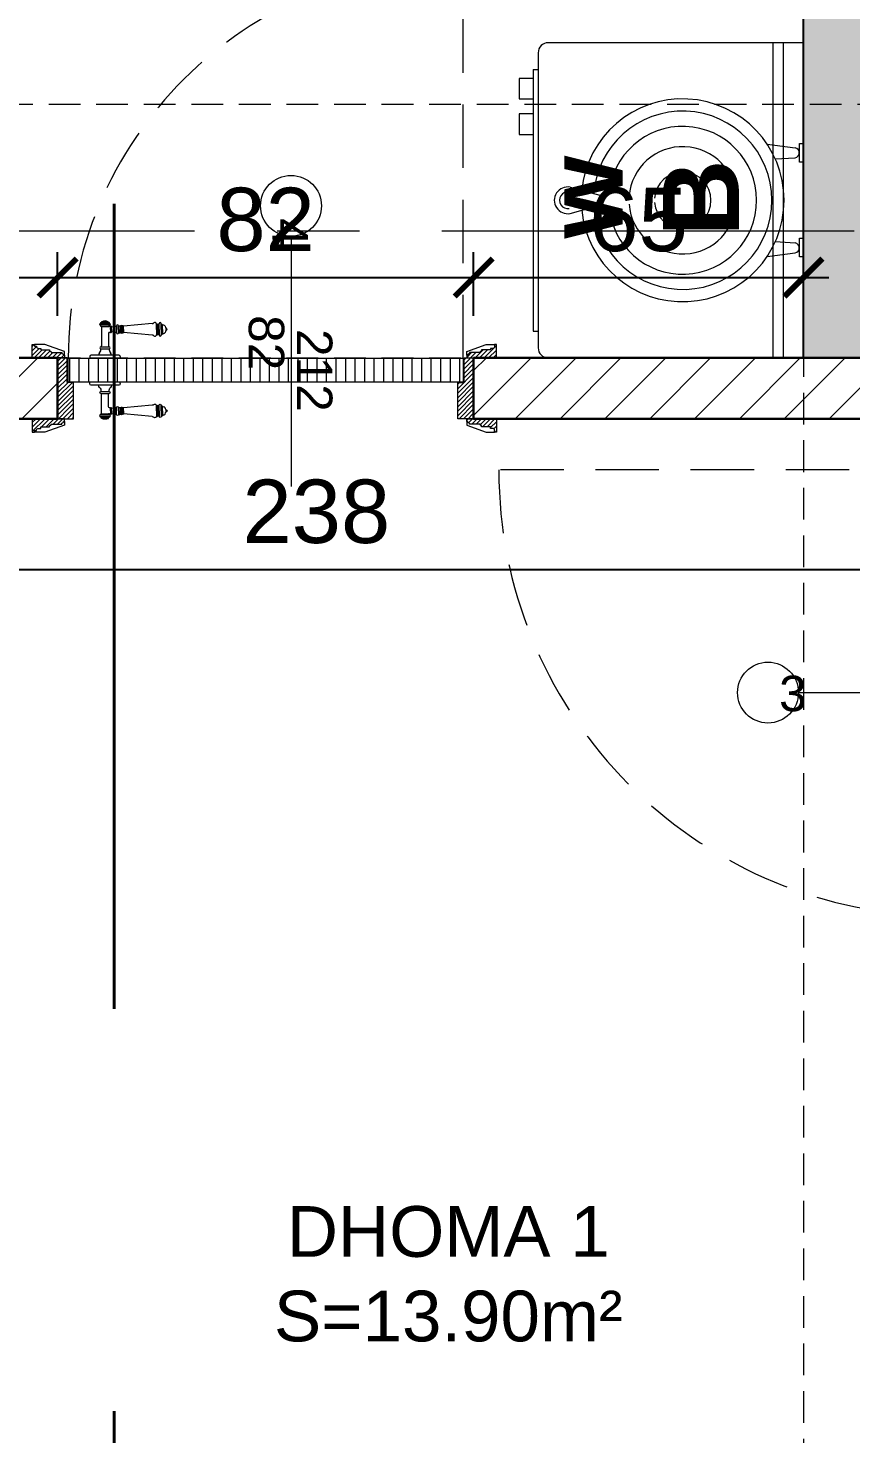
# Model space of a CAD drawing. Header units: centimetres. Extents: x 99002 to 104403, y -55119 to -48358.
# Drawn here: x 102206.5 to 102368.7, y -53659.5 to -53382.3 of the extents above; entities that cross this region are included whole.
import ezdxf

# ---------------------------------------------------------------- set-up
doc = ezdxf.new("R2010")
doc.units = ezdxf.units.CM
doc.header["$LTSCALE"] = 50
doc.header["$MEASUREMENT"] = 0
for name, pattern in [('AXES', [2, 1.25, -0.25, 0.25, -0.25]), ('CACHE', [0.375, 0.25, -0.125]), ('CONTINU', [0]), ('DASHED2', [9.525, 6.35, -3.175])]:
    doc.linetypes.add(name, pattern=pattern)
doc.layers.get('0').update_dxf_attribs({"color": 8})
for name, color, linetype in [('AXES', 10, 'AXES'), ('BETON COUPE', 3, 'CONTINU'), ('BETON TRAME', 252, 'Continuous'), ('COTE 50ème', 1, 'Continuous')]:
    doc.layers.add(name, color=color, linetype=linetype)
for name, color, linetype, lineweight in [('BANJO', 160, 'Continuous', 9), ('BETON CACHE', 4, 'CACHE', 5), ('BETON SUP TRAME', 4, 'CACHE', 5), ('door', 44, 'Continuous', 5), ('MACONNERIE COUPE', 7, 'Continuous', 30), ('MACONNERIE HACHURE', 253, 'Continuous', 13)]:
    doc.layers.add(name, color=color, linetype=linetype, lineweight=lineweight)
doc.layers.add('DEMOL', color=7, linetype='Continuous', lineweight=60, true_color=0xb38600)
doc.layers.add('HORS GEL COTE', color=7, linetype='Continuous', lineweight=13, true_color=0x00661a)
doc.styles.add('GENERATED_STYLE_1', font='arial.ttf')
doc.styles.add('RS_TEXT_1.50', font='arial.ttf', dxfattribs={"height": 12.5})
doc.styles.add('RS_TXT_50', font='arial.ttf', dxfattribs={"height": 12.5})
doc.dimstyles.new('RS_50CM_LINEAIRE', dxfattribs={"dimscale": 5, "dimtxt": 12.5, "dimasz": 1.5, "dimexe": 1, "dimexo": 2.5, "dimgap": 1, "dimtad": 1, "dimdec": 1, "dimrnd": 0.5, "dimdsep": 46, "dimtxsty": 'RS_TXT_50', "dimblk1": 'ARCHTICK', "dimblk2": 'ARCHTICK', "dimsah": 1, "dimcen": 2.5, "dimdle": 1, "dimclrt": 4, "dimadec": 0, "dimazin": 2, "dimtfac": 1, "dimtdec": 1, "dimtix": 1, "dimtmove": 2, "dimatfit": 3, "dimfxl": 1, "dimtolj": 1, "dimtzin": 0, "dimarcsym": 0})

# ---------------------------------------------------------------- blocks, each defined once
blk = doc.blocks.new('A$Cb79da119')
at = {"layer": 'AXES', "lineweight": 5, "ltscale": 1.3}
blk.add_line((3195, -2560), (-1985, -2560), dxfattribs=at)
blk = doc.blocks.new('door900')
at = {"color": 0}
for p, q in [((-9.3, 67.7), (9.3, 67.7)), ((9.3, 65.2), (-9.3, 65.2)), ((-6.8, 71.5), (-6.8, 70.2)), ((-5.5, 71.5), (-6.8, 71.5)), ((-6.8, 70.2), (6.8, 70.2)), ((-6.8, 62.7), (-6.8, 24)), ((-6.8, 62.7), (6.8, 62.7)), ((-5.5, 71.5), (5.5, 71.5)), ((5.5, 71.5), (6.8, 71.5)), ((6.8, 71.5), (6.8, 70.2)), ((8.7, 62.7), (6.8, 62.7)), ((10.5, 56.8), (10.5, 62.5)), ((10.5, 56.8), (10.5, 51.1)), ((12.7, 56.8), (12.7, 62.5)), ((12.7, 56.8), (12.7, 51.1)), ((22.5, 63.8), (22.5, 49.8)), ((26.5, 56.8), (26.5, 63.8)), ((26.5, 63.8), (29.1, 63.8)), ((26.5, 63.8), (29.1, 63.8)), ((26.5, 56.8), (26.5, 49.8)), ((29.1, 63.8), (29.1, 62.8)), ((29.1, 62.8), (29.1, 56.8)), ((29.1, 50.8), (29.1, 56.8)), ((31.1, 62.8), (31.1, 56.8)), ((31.1, 50.8), (31.1, 56.8)), ((34.1, 56.8), (34.1, 62.8)), ((34.1, 62.8), (34.1, 56.8)), ((34.1, 50.8), (34.1, 56.8)), ((34.1, 56.8), (34.1, 50.8)), ((92.8, 68.1), (36.2, 62.8)), ((36.2, 56.8), (36.2, 62.8)), ((36.2, 56.8), (36.2, 50.8)), ((101.2, 67.3), (103.2, 68)), ((101.2, 56.8), (101.2, 67.3)), ((101.2, 56.8), (101.2, 46.3)), ((103.2, 68), (103.2, 67.7)), ((103.2, 56.8), (103.2, 68)), ((103.2, 56.8), (103.2, 46.3)), ((106.5, 68), (105.5, 67.3)), ((105.5, 56.8), (105.5, 67.3)), ((105.5, 56.8), (105.5, 46.3)), ((106.5, 56.8), (106.5, 68)), ((106.5, 56.8), (106.5, 45.7)), ((110.7, 68), (111.8, 67.3)), ((110.7, 56.8), (110.7, 68)), ((110.7, 56.8), (110.7, 45.7)), ((111.8, 56.8), (111.8, 67.3)), ((111.8, 66.2), (113.3, 66.2)), ((111.8, 56.8), (111.8, 46.3)), ((113.3, 56.8), (113.3, 66.2)), ((113.3, 56.8), (113.3, 47.5)), ((120.5, 56.8), (120.5, 58.6)), ((120.5, 56.8), (120.5, 55)), ((6.8, 49.1), (6.8, 24)), ((8.7, 50.9), (8.7, 50.9)), ((26.5, 49.8), (29.1, 49.8)), ((26.5, 49.8), (29.1, 49.8)), ((29.1, 50.8), (29.1, 49.8)), ((29.1, 49.8), (29.1, 49.8)), ((92.8, 45.5), (36.2, 50.8)), ((101.2, 46.3), (103.2, 45.7)), ((103.2, 45.9), (103.2, 45.7)), ((106.5, 45.7), (105.5, 46.3)), ((110.7, 45.7), (111.8, 46.3)), ((111.8, 47.5), (113.3, 47.5)), ((-30, 3), (-30, 0)), ((30, 0), (-30, 0)), ((27, 6), (-27, 6)), ((-8.3, 22.3), (8.3, 22.3)), ((-8.3, 18.3), (8.3, 18.3)), ((30, 3), (30, 0))]:
    blk.add_line(p, q, dxfattribs=at)
for centre, radius, start, end in [((-9.3, 66.5), 1.25, 90, 270), ((-6.8, 67.7), 2.51, 90.115, 179.885), ((-6.8, 65.2), 2.51, 180.115, 269.885), ((0, 64), 9.29, 53.4104, 126.5896), ((6.8, 67.7), 2.51, 0.115, 89.885), ((6.8, 65.2), 2.51, 270.115, 359.885), ((8.6, 64.9), 2.15, 272.7029, 297.6142), ((9.3, 66.5), 1.25, 270, 90), ((10, 62.5), 0.561, 3.7097, 127.9634), ((11.6, 62.5), 1.1, 0.0106, 179.9894), ((16.7, 70.5), 8.83, 243.5466, 311.3694), ((24.5, 63.7), 2.01, 4.1469, 175.8531), ((30.1, 62.8), 1.03, 0, 180.0014), ((32.6, 62.8), 1.48, 0, 180), ((35.2, 62.8), 1.03, 0, 180), ((32.6, 62.8), 1.48, 1.563306237032948e-10, 2.08440831604393e-10), ((93.1, 72.5), 4.4, 266.3976, 315.6468), ((98.3, 67.4), 2.89, 358.3861, 135.6468), ((104.3, 67.6), 1.15, 170.914, 348.1019), ((108.6, 68), 2.1, 0, 180), ((115.5, 62.5), 2.84, 13.4568, 140.4953), ((127.9, 65.2), 9.88, 191.9991, 221.6757), ((120.5, 56.8), 1.79, 0, 90), ((120.5, 56.8), 1.79, 270, 0), ((8.7, 49), 1.91, 88.7426, 178.1515), ((8.6, 48.8), 2.15, 62.3858, 87.2971), ((10, 51.1), 0.561, 232.0366, 356.2903), ((11.6, 51.1), 1.1, 180.0106, 359.9894), ((16.7, 43.2), 8.83, 48.6306, 116.4534), ((24.5, 50), 2.01, 184.1469, 355.8531), ((30.1, 50.8), 1.03, 179.9972, 0), ((32.6, 50.8), 1.48, 180, 0), ((35.2, 50.8), 1.03, 180, 0), ((93.1, 41.1), 4.4, 44.3532, 93.6024), ((98.3, 46.2), 2.89, 224.3532, 1.6139), ((104.3, 46.1), 1.15, 11.8981, 189.086), ((108.6, 45.7), 2.1, 180, 0), ((115.5, 51.2), 2.84, 219.5047, 346.5432), ((127.9, 48.5), 9.88, 138.3243, 168.0009), ((-27, 3), 3, 90, 180), ((-6.8, 6), 6, 130.5908, 180), ((-16.6, 16.6), 8.41, 314.3689, 12.0705), ((-8.3, 20.3), 2, 90, 270), ((-8.5, 24), 1.71, 275.059, 359.7825), ((8.5, 24), 1.71, 180.2175, 264.941), ((16.6, 16.6), 8.41, 167.9295, 225.6311), ((8.3, 20.3), 2, 270, 90), ((6.8, 6), 6, 0, 49.4092), ((27, 3), 3, 0, 90)]:
    blk.add_arc(centre, radius, start, end, dxfattribs=at)
blk = doc.blocks.new('_ArchTick')
at = {"color": 0, "linetype": 'ByBlock', "const_width": 0.15}
blk.add_lwpolyline([(-0.5, -0.5), (0.5, 0.5)], dxfattribs=at)
blk = doc.blocks.new('*D1575')
at = {"layer": 'COTE 50ème', "color": 0, "lineweight": -2, "ltscale": 0.5, "transparency": 16777216}
for p, q in [((102144.34, -53471.86), (102144.34, -53494.09)), ((102382.34, -53471.86), (102382.34, -53494.09)), ((102139.34, -53489.09), (102387.34, -53489.09))]:
    blk.add_line(p, q, dxfattribs=at)
at = {"layer": 'Defpoints', "color": 0, "ltscale": 0.5, "transparency": 16777216}
for p in [(102144.34, -53459.36), (102382.34, -53459.36), (102382.34, -53489.09)]:
    blk.add_point(p, dxfattribs=at)
at = {"layer": 'COTE 50ème', "color": 0, "lineweight": -2, "ltscale": 0.5, "transparency": 16777216, "xscale": 7.5, "yscale": 7.5, "zscale": 7.5, "rotation": 180}
blk.add_blockref('_ArchTick', (102144.34, -53489.09), dxfattribs=at)
at = {"layer": 'COTE 50ème', "color": 0, "lineweight": -2, "ltscale": 0.5, "transparency": 16777216, "xscale": 7.5, "yscale": 7.5, "zscale": 7.5}
blk.add_blockref('_ArchTick', (102382.34, -53489.09), dxfattribs=at)
at = {"layer": 'COTE 50ème', "color": 4, "ltscale": 0.5, "transparency": 16777216, "insert": (102263.34, -53477.7), "char_height": 12.5, "attachment_point": 5, "style": 'RS_TXT_50'}
blk.add_mtext('\\A1;238', dxfattribs=at)
blk = doc.blocks.new('*D1583')
at = {"layer": 'COTE 50ème', "color": 0, "lineweight": -2, "ltscale": 0.5, "transparency": 16777216}
for p, q in [((102144.34, -53434.86), (102144.34, -53426.52)), ((102212.35, -53439.07), (102212.35, -53426.52)), ((102139.34, -53431.52), (102217.35, -53431.52))]:
    blk.add_line(p, q, dxfattribs=at)
at = {"layer": 'Defpoints', "color": 0, "ltscale": 0.5, "transparency": 16777216}
for p in [(102212.35, -53431.52), (102144.34, -53447.36), (102212.35, -53451.57)]:
    blk.add_point(p, dxfattribs=at)
at = {"layer": 'COTE 50ème', "color": 0, "lineweight": -2, "ltscale": 0.5, "transparency": 16777216, "xscale": 7.5, "yscale": 7.5, "zscale": 7.5, "rotation": 180}
blk.add_blockref('_ArchTick', (102144.34, -53431.52), dxfattribs=at)
at = {"layer": 'COTE 50ème', "color": 0, "lineweight": -2, "ltscale": 0.5, "transparency": 16777216, "xscale": 7.5, "yscale": 7.5, "zscale": 7.5}
blk.add_blockref('_ArchTick', (102212.35, -53431.52), dxfattribs=at)
at = {"layer": 'COTE 50ème', "color": 4, "ltscale": 0.5, "transparency": 16777216, "insert": (102178.35, -53420.14), "char_height": 12.5, "attachment_point": 5, "style": 'RS_TXT_50'}
blk.add_mtext('\\A1;68', dxfattribs=at)
blk = doc.blocks.new('*D1584')
at = {"layer": 'COTE 50ème', "color": 0, "lineweight": -2, "ltscale": 0.5, "transparency": 16777216}
for p, q in [((102212.35, -53439.07), (102212.35, -53426.52)), ((102294.34, -53439.06), (102294.34, -53426.52)), ((102207.35, -53431.52), (102299.34, -53431.52))]:
    blk.add_line(p, q, dxfattribs=at)
at = {"layer": 'Defpoints', "color": 0, "ltscale": 0.5, "transparency": 16777216}
for p in [(102294.34, -53431.52), (102212.35, -53451.57), (102294.34, -53451.56)]:
    blk.add_point(p, dxfattribs=at)
at = {"layer": 'COTE 50ème', "color": 0, "lineweight": -2, "ltscale": 0.5, "transparency": 16777216, "xscale": 7.5, "yscale": 7.5, "zscale": 7.5, "rotation": 180}
blk.add_blockref('_ArchTick', (102212.35, -53431.52), dxfattribs=at)
at = {"layer": 'COTE 50ème', "color": 0, "lineweight": -2, "ltscale": 0.5, "transparency": 16777216, "xscale": 7.5, "yscale": 7.5, "zscale": 7.5}
blk.add_blockref('_ArchTick', (102294.34, -53431.52), dxfattribs=at)
at = {"layer": 'COTE 50ème', "color": 4, "ltscale": 0.5, "transparency": 16777216, "insert": (102253.35, -53420.14), "char_height": 12.5, "attachment_point": 5, "style": 'RS_TXT_50'}
blk.add_mtext('\\A1;82', dxfattribs=at)
blk = doc.blocks.new('*D1585')
at = {"layer": 'COTE 50ème', "color": 0, "lineweight": -2, "ltscale": 0.5, "transparency": 16777216}
for p, q in [((102294.34, -53439.06), (102294.34, -53426.52)), ((102359.34, -53434.86), (102359.34, -53426.52)), ((102289.34, -53431.52), (102364.34, -53431.52))]:
    blk.add_line(p, q, dxfattribs=at)
at = {"layer": 'Defpoints', "color": 0, "ltscale": 0.5, "transparency": 16777216}
for p in [(102359.34, -53431.52), (102359.34, -53447.36), (102294.34, -53451.56)]:
    blk.add_point(p, dxfattribs=at)
at = {"layer": 'COTE 50ème', "color": 0, "lineweight": -2, "ltscale": 0.5, "transparency": 16777216, "xscale": 7.5, "yscale": 7.5, "zscale": 7.5, "rotation": 180}
blk.add_blockref('_ArchTick', (102294.34, -53431.52), dxfattribs=at)
at = {"layer": 'COTE 50ème', "color": 0, "lineweight": -2, "ltscale": 0.5, "transparency": 16777216, "xscale": 7.5, "yscale": 7.5, "zscale": 7.5}
blk.add_blockref('_ArchTick', (102359.34, -53431.52), dxfattribs=at)
at = {"layer": 'COTE 50ème', "color": 4, "ltscale": 0.5, "transparency": 16777216, "insert": (102326.84, -53420.14), "char_height": 12.5, "attachment_point": 5, "style": 'RS_TXT_50'}
blk.add_mtext('\\A1;65', dxfattribs=at)

msp = doc.modelspace()

# ---------------------------------------------------------------- hatches: boundary and pattern name
at = {"layer": 'BETON TRAME', "transparency": 33554559}
h = msp.add_hatch(color=256, dxfattribs=at)
h.dxf.hatch_style = 1
h.paths.add_polyline_path([(102359.34, -52797.36), (102394.34, -52797.36), (102394.34, -53447.36), (102359.34, -53447.36), (102359.34, -53272.36), (101899.34, -53272.36), (101899.34, -53447.36), (101864.34, -53447.36), (101864.34, -52797.36), (101899.34, -52797.36), (101899.34, -53232.36), (102109.34, -53232.36), (102109.34, -52902.36), (102149.34, -52902.36), (102149.34, -53232.36), (102359.34, -53232.36)])
h.paths.add_polyline_path([(101164.34, -53447.36), (101164.34, -53397.36), (101029.34, -53397.36), (101029.34, -53447.36)])
h.paths.add_polyline_path([(103229.34, -53447.36), (103229.34, -53397.36), (103094.34, -53397.36), (103094.34, -53447.36)])
h.paths.add_polyline_path([(103229.34, -52847.36), (103229.34, -52797.36), (103094.34, -52797.36), (103094.34, -52847.36)])
h.paths.add_polyline_path([(101164.34, -52847.36), (101164.34, -52797.36), (101029.34, -52797.36), (101029.34, -52847.36)])
h.paths.add_polyline_path([(101164.34, -52107.36), (101164.34, -52057.36), (101029.34, -52057.36), (101029.34, -52107.36)])
h.paths.add_polyline_path([(103094.34, -52057.36), (103094.34, -52107.36), (103229.34, -52107.36), (103229.34, -52057.36)])
h.paths.add_polyline_path([(102399.34, -52107.36), (102399.34, -52057.36), (102289.34, -52057.36), (102289.34, -52107.36)])
h.paths.add_polyline_path([(101969.34, -52107.36), (101969.34, -52057.36), (101859.34, -52057.36), (101859.34, -52107.36)])
h.paths.add_polyline_path([(101994.34, -52057.36), (101969.34, -52057.36), (101969.34, -52562.36), (101994.34, -52562.36)])
h.paths.add_polyline_path([(102289.34, -52057.36), (102264.34, -52057.36), (102264.34, -52562.36), (102289.34, -52562.36)])
h.paths.add_polyline_path([(103099.34, -53762.36), (103099.34, -53737.36), (103229.34, -53737.36), (103229.34, -53762.36)])
h.paths.add_polyline_path([(102734.34, -53762.36), (102734.34, -53737.36), (102807.34, -53737.36), (102807.34, -53762.36)])
h.paths.add_polyline_path([(102434.34, -53762.36), (102434.34, -53737.36), (102564.34, -53737.36), (102564.34, -53762.36)])
h.paths.add_polyline_path([(101824.34, -53762.36), (101824.34, -53737.36), (101694.34, -53737.36), (101694.34, -53762.36)])
h.paths.add_polyline_path([(101524.34, -53762.36), (101524.34, -53737.36), (101451.34, -53737.36), (101451.34, -53762.36)])
h.paths.add_polyline_path([(101159.34, -53762.36), (101159.34, -53737.36), (101029.34, -53737.36), (101029.34, -53762.36)])
h.paths.add_polyline_path([(102459.34, -54122.36), (102359.34, -54122.36), (102359.34, -54072.36), (102459.34, -54072.36)])
h.paths.add_polyline_path([(101799.34, -54122.36), (101899.34, -54122.36), (101899.34, -54072.36), (101799.34, -54072.36)])
at = {"layer": 'door'}
h = msp.add_hatch(dxfattribs=at)
h.set_pattern_fill('ANSI31', color=256, scale=5, angle=1080)
h.set_pattern_definition([(45, (-46029.59233, 12979.6811), (-0.4419417382, 0.4419417382), [])])
h.paths.add_polyline_path([(102212.35, -53459.36), (102215.5, -53459.36), (102215.5, -53452.18), (102214.24, -53452.18), (102214.24, -53447.36), (102212.35, -53447.36)])
edge = h.paths.add_edge_path()
edge.add_line((102208.6, -53461.25), (102209.02, -53461.25))
edge.add_line((102209.02, -53461.25), (102209.02, -53460.93))
edge.add_line((102209.02, -53460.93), (102210.78, -53460.93))
edge.add_line((102210.78, -53460.93), (102210.78, -53460.72))
edge.add_arc((102210.78, -53460.41), 0.314, 270, 360)
edge.add_line((102211.1, -53460.41), (102213.19, -53460.41))
edge.add_line((102213.19, -53460.41), (102213.19, -53460.2))
edge.add_arc((102213.19, -53459.89), 0.314, 270, 360)
edge.add_line((102213.51, -53459.89), (102213.72, -53459.89))
edge.add_line((102213.72, -53459.89), (102213.72, -53459.36))
edge.add_line((102213.72, -53459.36), (102207.35, -53459.36))
edge.add_line((102207.35, -53459.36), (102207.35, -53461.98))
edge.add_line((102207.35, -53461.98), (102207.76, -53461.98))
edge.add_line((102207.76, -53461.98), (102207.76, -53461.67))
edge.add_line((102207.76, -53461.67), (102208.18, -53461.67))
edge.add_arc((102208.6, -53461.67), 0.419, 90, 180, ccw=False)
edge = h.paths.add_edge_path()
edge.add_line((102208.6, -53445.48), (102209.02, -53445.48))
edge.add_line((102209.02, -53445.48), (102209.02, -53445.79))
edge.add_line((102209.02, -53445.79), (102210.78, -53445.79))
edge.add_line((102210.78, -53445.79), (102210.78, -53446))
edge.add_arc((102210.78, -53446.31), 0.314, 0, 90, ccw=False)
edge.add_line((102211.1, -53446.31), (102213.19, -53446.31))
edge.add_line((102213.19, -53446.31), (102213.19, -53446.52))
edge.add_arc((102213.19, -53446.84), 0.314, 0, 90, ccw=False)
edge.add_line((102213.51, -53446.84), (102213.72, -53446.84))
edge.add_line((102213.72, -53446.84), (102213.72, -53447.36))
edge.add_line((102213.72, -53447.36), (102207.35, -53447.36))
edge.add_line((102207.35, -53447.36), (102207.35, -53444.74))
edge.add_line((102207.35, -53444.74), (102207.76, -53444.74))
edge.add_line((102207.76, -53444.74), (102207.76, -53445.06))
edge.add_line((102207.76, -53445.06), (102208.18, -53445.06))
edge.add_arc((102208.6, -53445.06), 0.419, 180, 270)
h = msp.add_hatch(dxfattribs=at)
h.set_pattern_fill('ANSI31', color=256, scale=5, angle=1080)
h.set_pattern_definition([(45, (-46019.58045, 12979.6811), (-0.4419417382, 0.4419417382), [])])
edge = h.paths.add_edge_path()
edge.add_line((102298.1, -53461.25), (102297.68, -53461.25))
edge.add_line((102297.68, -53461.25), (102297.68, -53460.93))
edge.add_line((102297.68, -53460.93), (102295.91, -53460.93))
edge.add_line((102295.91, -53460.93), (102295.91, -53460.72))
edge.add_arc((102295.91, -53460.41), 0.314, 180, 270, ccw=False)
edge.add_line((102295.6, -53460.41), (102293.5, -53460.41))
edge.add_line((102293.5, -53460.41), (102293.5, -53460.2))
edge.add_arc((102293.5, -53459.89), 0.314, 180, 270, ccw=False)
edge.add_line((102293.19, -53459.89), (102292.98, -53459.89))
edge.add_line((102292.98, -53459.89), (102292.98, -53459.36))
edge.add_line((102292.98, -53459.36), (102298.84, -53459.36))
edge.add_line((102298.84, -53459.36), (102298.84, -53461.98))
edge.add_line((102298.84, -53461.98), (102298.43, -53461.98))
edge.add_line((102298.43, -53461.98), (102298.43, -53461.67))
edge.add_line((102298.43, -53461.67), (102298.51, -53461.67))
edge.add_arc((102298.1, -53461.67), 0.419, 360, 450)
h.paths.add_polyline_path([(102294.34, -53459.36), (102291.2, -53459.36), (102291.2, -53452.18), (102292.46, -53452.18), (102292.46, -53447.36), (102294.34, -53447.36)])
edge = h.paths.add_edge_path()
edge.add_line((102298.1, -53445.48), (102297.68, -53445.48))
edge.add_line((102297.68, -53445.48), (102297.68, -53445.79))
edge.add_line((102297.68, -53445.79), (102295.91, -53445.79))
edge.add_line((102295.91, -53445.79), (102295.91, -53446))
edge.add_arc((102295.91, -53446.31), 0.314, 90, 180)
edge.add_line((102295.6, -53446.31), (102293.5, -53446.31))
edge.add_line((102293.5, -53446.31), (102293.5, -53446.52))
edge.add_arc((102293.5, -53446.84), 0.314, 90, 180)
edge.add_line((102293.19, -53446.84), (102292.98, -53446.84))
edge.add_line((102292.98, -53446.84), (102292.98, -53447.36))
edge.add_line((102292.98, -53447.36), (102298.84, -53447.36))
edge.add_line((102298.84, -53447.36), (102298.84, -53444.74))
edge.add_line((102298.84, -53444.74), (102298.43, -53444.74))
edge.add_line((102298.43, -53444.74), (102298.43, -53445.06))
edge.add_line((102298.43, -53445.06), (102298.51, -53445.06))
edge.add_arc((102298.1, -53445.06), 0.419, -90, 0, ccw=False)
h = msp.add_hatch(dxfattribs=at)
h.set_pattern_fill('ANSI31', color=256, scale=15, angle=585)
h.set_pattern_definition([(270, (147479.1227, 57027.1136), (1.875, -2e-15), [])])
h.paths.add_polyline_path([(102292.25, -53452.13), (102214.45, -53452.13), (102214.45, -53447.41), (102292.25, -53447.41)])
at = {"layer": 'MACONNERIE HACHURE'}
h = msp.add_hatch(dxfattribs=at)
h.set_pattern_fill('ANSI31', color=256, scale=50, style=0)
h.set_pattern_definition([(45, (820.335, 14145.356), (-4.41941738, 4.41941738), [])])
h.paths.add_polyline_path([(101879.34, -52767.36), (101899.34, -52767.36), (101899.34, -52797.36), (101879.34, -52797.36)])
h.paths.add_polyline_path([(102379.34, -52767.36), (102359.34, -52767.36), (102359.34, -52797.36), (102379.34, -52797.36)])
h.paths.add_polyline_path([(101799.34, -53762.36), (101824.34, -53762.36), (101824.34, -53856.36), (101799.34, -53856.36)])
h.paths.add_polyline_path([(101799.34, -53737.36), (101824.34, -53737.36), (101824.34, -53581.36), (101876.34, -53581.36), (101876.34, -53559.36), (101864.34, -53559.36), (101864.34, -53569.36), (101739.34, -53569.36), (101739.34, -53581.36), (101799.34, -53581.36)])
h.paths.add_polyline_path([(102459.34, -53762.36), (102434.34, -53762.36), (102434.34, -53856.36), (102459.34, -53856.36)])
h.paths.add_polyline_path([(101694.34, -53762.36), (101524.34, -53762.36), (101524.34, -53737.36), (101694.34, -53737.36)])
h.paths.add_polyline_path([(101399.34, -54162.36), (101499.34, -54162.36), (101499.34, -54187.36), (101399.34, -54187.36)])
h.paths.add_polyline_path([(101739.34, -54162.36), (101679.34, -54162.36), (101679.34, -54187.36), (101764.34, -54187.36), (101764.34, -54122.36), (101799.34, -54122.36), (101799.34, -54097.36), (101739.34, -54097.36)])
h.paths.add_polyline_path([(101059.34, -54032.36), (101059.34, -54097.36), (101164.34, -54097.36), (101164.34, -54162.36), (101219.34, -54162.36), (101219.34, -54187.36), (101139.34, -54187.36), (101139.34, -54122.36), (101029.34, -54122.36), (101029.34, -54057.36), (101011.49, -54057.36), (101011.49, -54032.36)])
h.paths.add_polyline_path([(101029.34, -53762.36), (101054.34, -53762.36), (101054.34, -53795.36), (101029.34, -53795.36)])
h.paths.add_polyline_path([(102859.34, -54162.36), (102759.34, -54162.36), (102759.34, -54187.36), (102859.34, -54187.36)])
h.paths.add_polyline_path([(102519.34, -54162.36), (102579.34, -54162.36), (102579.34, -54187.36), (102494.34, -54187.36), (102494.34, -54122.36), (102459.34, -54122.36), (102459.34, -54097.36), (102519.34, -54097.36)])
h.paths.add_polyline_path([(103199.34, -54032.36), (103199.34, -54097.36), (103094.34, -54097.36), (103094.34, -54162.36), (103039.34, -54162.36), (103039.34, -54187.36), (103119.34, -54187.36), (103119.34, -54122.36), (103229.34, -54122.36), (103229.34, -54057.36), (103247.19, -54057.36), (103247.19, -54032.36)])
h.paths.add_polyline_path([(103229.34, -53762.36), (103204.34, -53762.36), (103204.34, -53795.36), (103229.34, -53795.36)])
h.paths.add_polyline_path([(102902.34, -53762.36), (102919.34, -53762.51), (102919.34, -53737.51), (102902.34, -53737.36)])
h.paths.add_polyline_path([(101356.34, -53762.36), (101339.34, -53762.51), (101339.34, -53737.51), (101356.34, -53737.36)])
h.paths.add_polyline_path([(101054.34, -53677.36), (101029.34, -53677.36), (101029.34, -53737.36), (101054.34, -53737.36)])
h.paths.add_polyline_path([(101524.34, -52789.36), (101514.34, -52789.36), (101514.34, -52777.36), (101554.34, -52777.36), (101554.34, -52789.36), (101544.34, -52789.36), (101544.34, -53107.36), (101714.34, -53107.36), (101714.34, -52789.36), (101636.33, -52789.36), (101636.33, -52777.36), (101734.34, -52777.36), (101734.34, -53137.36), (101164.34, -53137.36), (101164.34, -53182.36), (101139.34, -53182.36), (101139.34, -53132.36), (101029.34, -53132.36), (101029.34, -53112.36), (101139.34, -53112.36), (101139.34, -53062.36), (101164.34, -53062.36), (101164.34, -53107.36), (101524.34, -53107.36)])
h.paths.add_polyline_path([(102564.34, -53762.36), (102734.34, -53762.36), (102734.34, -53737.36), (102564.34, -53737.36)])
h.paths.add_polyline_path([(102859.34, -53731.36), (102859.34, -53736.36), (102807.34, -53736.36), (102807.34, -53737.36), (102802.34, -53737.36), (102802.34, -53731.36)])
h.paths.add_polyline_path([(102309.51, -52902.36), (102359.34, -52902.36), (102359.34, -52942.36), (102309.51, -52942.36)])
h.paths.add_polyline_path([(102149.34, -52902.36), (102189.34, -52902.36), (102189.34, -52942.36), (102149.34, -52942.36)])
h.paths.add_polyline_path([(102289.34, -52547.36), (102379.34, -52547.36), (102379.34, -52607.36), (102532.34, -52607.36), (102532.34, -52344.36), (102544.34, -52344.36), (102544.34, -52482.36), (102554.34, -52482.36), (102554.34, -52494.36), (102544.34, -52494.36), (102544.34, -52632.36), (102379.34, -52632.36), (102379.34, -52667.36), (102359.34, -52667.36), (102359.34, -52583.36), (102289.34, -52583.36), (102289.34, -52632.36), (102254.34, -52632.36), (102254.34, -52612.36), (102264.34, -52612.36), (102264.34, -52562.36), (102289.34, -52562.36), (102289.34, -52578.36), (102359.34, -52578.36), (102359.34, -52552.36), (102289.34, -52552.36)])
h.paths.add_polyline_path([(103094.34, -52154.25), (103119.34, -52154.25), (103119.34, -52107.36), (103094.34, -52107.36)])
h.paths.add_polyline_path([(102734.34, -52789.36), (102744.34, -52789.36), (102744.34, -52777.36), (102704.34, -52777.36), (102704.34, -52789.36), (102714.34, -52789.36), (102714.34, -53107.36), (102544.34, -53107.36), (102544.34, -52789.36), (102622.35, -52789.36), (102622.35, -52777.36), (102524.34, -52777.36), (102524.34, -53137.36), (103094.34, -53137.36), (103094.34, -53182.36), (103119.34, -53182.36), (103119.34, -53132.36), (103229.34, -53132.36), (103229.34, -53112.36), (103119.34, -53112.36), (103119.34, -53062.36), (103094.34, -53062.36), (103094.34, -53107.36), (102734.34, -53107.36)])
h.paths.add_polyline_path([(103204.34, -53677.36), (103229.34, -53677.36), (103229.34, -53737.36), (103204.34, -53737.36)])
h.paths.add_polyline_path([(102459.34, -53737.36), (102434.34, -53737.36), (102434.34, -53581.36), (102382.34, -53581.36), (102382.34, -53559.36), (102394.34, -53559.36), (102394.34, -53569.36), (102519.34, -53569.36), (102519.34, -53581.36), (102459.34, -53581.36)])
h.paths.add_polyline_path([(102434.34, -53932.36), (102434.34, -53952.36), (102384.34, -53952.36), (102384.34, -54072.36), (102359.34, -54072.36), (102359.34, -53957.36), (102341.84, -53957.36), (102341.84, -53932.36)])
h.paths.add_polyline_path([(103094.34, -52482.36), (103094.34, -52424.25), (103119.34, -52424.25), (103119.34, -52477.36), (103229.34, -52477.36), (103229.34, -52567.36), (103204.34, -52567.36), (103204.34, -52502.36), (102871.34, -52502.36), (102871.34, -52675.36), (102859.34, -52675.36), (102859.34, -52667.36), (102803.34, -52667.36), (102803.34, -52655.36), (102859.34, -52655.36), (102859.34, -52507.36), (102711.34, -52507.36), (102711.34, -52655.36), (102721.34, -52655.36), (102721.34, -52667.36), (102699.34, -52667.36), (102699.34, -52494.36), (102646.48, -52494.36), (102646.48, -52482.36)])
h.paths.add_polyline_path([(102859.34, -52809.36), (102859.34, -52789.36), (102836.34, -52789.36), (102836.34, -52777.36), (102859.34, -52777.36), (102859.34, -52767.36), (102871.34, -52767.36), (102871.34, -52797.36), (103094.34, -52797.36), (103094.34, -52809.36)])
h.paths.add_polyline_path([(102294.34, -53447.36), (102294.34, -53459.36), (102382.34, -53459.36), (102382.34, -53467.36), (102394.34, -53467.36), (102394.34, -53447.36)])
h.paths.add_polyline_path([(103204.34, -52797.36), (103229.34, -52797.36), (103229.34, -52747.36), (103204.34, -52747.36)])
h.paths.add_polyline_path([(103204.34, -53447.36), (103229.34, -53447.36), (103229.34, -53497.36), (103204.34, -53497.36)])
h.paths.add_polyline_path([(103094.34, -52847.36), (103119.34, -52847.36), (103119.34, -52902.25), (103094.34, -52902.25)], flags=17)
h.paths.add_polyline_path([(103094.34, -53397.36), (103119.34, -53397.36), (103119.34, -53342.47), (103094.34, -53342.47)])
h.paths.add_polyline_path([(101949.18, -52902.36), (101899.34, -52902.36), (101899.34, -52942.36), (101949.18, -52942.36)])
h.paths.add_polyline_path([(102109.34, -52902.36), (102069.34, -52902.36), (102069.34, -52942.36), (102109.34, -52942.36)])
h.paths.add_polyline_path([(102264.34, -52082.36), (102244.34, -52082.36), (102244.34, -52057.36), (102264.34, -52057.36)])
h.paths.add_polyline_path([(102579.34, -52082.36), (102579.34, -52057.36), (102399.34, -52057.36), (102399.34, -52082.36), (102532.34, -52082.36), (102532.34, -52252.36), (102544.34, -52252.36), (102544.34, -52082.36)])
h.paths.add_polyline_path([(101969.34, -52547.36), (101879.34, -52547.36), (101879.34, -52607.36), (101726.34, -52607.36), (101726.34, -52344.36), (101714.34, -52344.36), (101714.34, -52482.36), (101704.34, -52482.36), (101704.34, -52494.36), (101714.34, -52494.36), (101714.34, -52632.36), (101879.34, -52632.36), (101879.34, -52667.36), (101899.34, -52667.36), (101899.34, -52583.36), (101969.34, -52583.36), (101969.34, -52632.36), (102154.34, -52632.36), (102154.34, -52612.36), (101994.34, -52612.36), (101994.34, -52562.36), (101969.34, -52562.36), (101969.34, -52578.36), (101899.34, -52578.36), (101899.34, -52552.36), (101969.34, -52552.36)])
h.paths.add_polyline_path([(101164.34, -52154.25), (101139.34, -52154.25), (101139.34, -52107.36), (101164.34, -52107.36)])
h.paths.add_polyline_path([(102144.34, -53932.36), (102161.84, -53932.36), (102161.84, -53957.36), (102144.34, -53957.36), (102144.34, -54122.36), (102114.34, -54122.36), (102114.34, -53957.36), (102096.84, -53957.36), (102096.84, -53932.36), (102114.34, -53932.36), (102114.34, -53459.36), (102046.34, -53459.36), (102046.34, -53447.36), (102114.34, -53447.36), (102114.34, -53272.36), (102144.34, -53272.36), (102144.34, -53447.36), (102212.34, -53447.36), (102212.34, -53459.36), (102144.34, -53459.36)])
h.paths.add_polyline_path([(101824.34, -53932.36), (101824.34, -53952.36), (101874.34, -53952.36), (101874.34, -54072.36), (101899.34, -54072.36), (101899.34, -53957.36), (101916.84, -53957.36), (101916.84, -53932.36)])
h.paths.add_polyline_path([(103094.34, -52082.36), (103039.34, -52082.36), (103039.34, -52057.36), (103094.34, -52057.36)])
h.paths.add_polyline_path([(102859.34, -52082.36), (102859.34, -52057.36), (102759.34, -52057.36), (102759.34, -52082.36)])
h.paths.add_polyline_path([(102144.34, -52082.36), (101994.34, -52082.36), (101994.34, -52057.36), (102144.34, -52057.36)])
h.paths.add_polyline_path([(101859.34, -52082.36), (101726.34, -52082.36), (101726.34, -52252.36), (101714.34, -52252.36), (101714.34, -52082.36), (101164.34, -52082.36), (101164.34, -52057.36), (101859.34, -52057.36)])
h.paths.add_polyline_path([(101164.34, -52482.36), (101164.34, -52424.25), (101139.34, -52424.25), (101139.34, -52477.36), (101029.34, -52477.36), (101029.34, -52567.36), (101054.34, -52567.36), (101054.34, -52502.36), (101387.34, -52502.36), (101387.34, -52675.36), (101399.34, -52675.36), (101399.34, -52667.36), (101455.34, -52667.36), (101455.34, -52655.36), (101399.34, -52655.36), (101399.34, -52507.36), (101547.34, -52507.36), (101547.34, -52655.36), (101537.34, -52655.36), (101537.34, -52667.36), (101559.34, -52667.36), (101559.34, -52494.36), (101612.21, -52494.36), (101612.21, -52482.36)])
h.paths.add_polyline_path([(101399.34, -52809.36), (101399.34, -52789.36), (101422.34, -52789.36), (101422.34, -52777.36), (101399.34, -52777.36), (101399.34, -52767.36), (101387.34, -52767.36), (101387.34, -52797.36), (101164.34, -52797.36), (101164.34, -52809.36)])
h.paths.add_polyline_path([(101964.34, -53447.36), (101964.34, -53459.36), (101876.34, -53459.36), (101876.34, -53467.36), (101864.34, -53467.36), (101864.34, -53447.36)])
h.paths.add_polyline_path([(101054.34, -52797.36), (101029.34, -52797.36), (101029.34, -52747.36), (101054.34, -52747.36)])
h.paths.add_polyline_path([(101054.34, -53447.36), (101029.34, -53447.36), (101029.34, -53497.36), (101054.34, -53497.36)])
h.paths.add_polyline_path([(101164.34, -52847.36), (101139.34, -52847.36), (101139.34, -52902.25), (101164.34, -52902.25)], flags=17)
h.paths.add_polyline_path([(101164.34, -53397.36), (101139.34, -53397.36), (101139.34, -53342.47), (101164.34, -53342.47)])

# ---------------------------------------------------------------- linework, layer by layer
at = {"layer": 'BANJO'}
for p, q in [((102359.34, -53385.2), (102309.06, -53385.2)), ((102353.34, -53385.2), (102353.34, -53447.36)), ((102355.34, -53385.2), (102355.34, -53447.36)), ((102359.34, -53385.2), (102359.34, -53447.36)), ((102307.06, -53387.2), (102307.06, -53445.36)), ((102306.06, -53390.51), (102307.06, -53390.51)), ((102306.06, -53390.51), (102306.06, -53442.06)), ((102303.29, -53392.24), (102303.29, -53396.3)), ((102306.06, -53392.24), (102303.29, -53392.24)), ((102303.29, -53396.3), (102306.06, -53396.3)), ((102306.06, -53399.24), (102303.29, -53399.24)), ((102303.29, -53399.24), (102303.29, -53403.3)), ((102303.29, -53403.3), (102306.06, -53403.3)), ((102352.2, -53405.22), (102357.71, -53405.91)), ((102353.8, -53408.13), (102357.71, -53407.88)), ((102313.34, -53413.68), (102319.21, -53415.3)), ((102313.34, -53418.88), (102319.21, -53417.27)), ((102353.8, -53424.43), (102357.71, -53424.68)), ((102352.2, -53427.35), (102357.71, -53426.65)), ((102306.06, -53442.06), (102307.06, -53442.06)), ((102359.34, -53447.36), (102309.06, -53447.36))]:
    msp.add_line(p, q, dxfattribs=at)
for points in [[(102359.34, -53405.07), (102359.34, -53408.73), (102358.54, -53408.73), (102358.54, -53405.07)], [(102359.34, -53423.74), (102359.34, -53427.4), (102358.54, -53427.4), (102358.54, -53423.74)]]:
    msp.add_lwpolyline(points, close=True, dxfattribs=at)
for centre, radius, start, end in [((102309.06, -53387.2), 2, 90, 180), ((102335.54, -53416.28), 20, 185.6501, 174.3499), ((102335.54, -53416.28), 17.58, 184.3008, 175.6992), ((102335.54, -53416.28), 14.58, 184.3008, 175.6992), ((102335.54, -53416.28), 10.58, 184.3008, 175.6992), ((102357.53, -53406.9), 1, 280.3544, 79.6456), ((102335.54, -53416.28), 5.58, 184.3008, 175.6992), ((102312.88, -53416.28), 2.64, 79.9738, 280.0262), ((102312.88, -53416.28), 1.64, 79.9738, 280.0262), ((102319.03, -53416.28), 1, 280.3544, 79.6456), ((102357.53, -53425.67), 1, 280.3544, 79.6456), ((102309.06, -53445.36), 2, 180, 270)]:
    msp.add_arc(centre, radius, start, end, dxfattribs=at)
at = {"layer": 'BETON CACHE', "lineweight": 5, "ltscale": 0.5}
msp.add_lwpolyline([(103229.34, -53397.36), (101029.34, -53397.36), (101029.34, -53447.36), (103229.34, -53447.36)], close=True, dxfattribs=at)
at = {"layer": 'BETON COUPE'}
msp.add_lwpolyline([(102359.34, -52797.36), (102394.34, -52797.36), (102394.34, -53447.36), (102359.34, -53447.36), (102359.34, -53272.36), (101899.34, -53272.36), (101899.34, -53447.36), (101864.34, -53447.36), (101864.34, -52797.36), (101899.34, -52797.36), (101899.34, -53232.36), (102109.34, -53232.36), (102109.34, -52902.36), (102149.34, -52902.36), (102149.34, -53232.36), (102359.34, -53232.36)], close=True, dxfattribs=at)
at = {"layer": 'BETON SUP TRAME', "lineweight": 5, "ltscale": 0.5}
msp.add_lwpolyline([(102359.34, -54122.36), (102429.34, -54122.36), (102429.34, -52057.36), (102359.34, -52057.36)], close=True, dxfattribs=at)
at = {"layer": 'door', "linetype": 'CACHE'}
for p, q in [((102292.25, -53447.41), (102292.25, -53369.62)), ((102387.11, -53469.46), (102299.3, -53469.46))]:
    msp.add_line(p, q, dxfattribs=at)
at = {"layer": 'door'}
for p, q in [((102258.35, -53423.37), (102258.35, -53472.69)), ((102358.35, -53513.36), (102407.67, -53513.36))]:
    msp.add_line(p, q, dxfattribs=at)
for points in [[(102208.6, -53445.48), (102209.02, -53445.48), (102209.02, -53445.79), (102210.78, -53445.79), (102210.78, -53446, -0.414214), (102211.1, -53446.31), (102213.19, -53446.31), (102213.19, -53446.52, -0.414214), (102213.51, -53446.84), (102213.72, -53446.84), (102213.72, -53447.36), (102207.35, -53447.36), (102207.35, -53444.74), (102207.76, -53444.74), (102207.76, -53445.06), (102208.18, -53445.06, 0.414214), (102208.6, -53445.48)], [(102298.1, -53445.48), (102297.68, -53445.48), (102297.68, -53445.79), (102295.91, -53445.79), (102295.91, -53446, 0.414214), (102295.6, -53446.31), (102293.5, -53446.31), (102293.5, -53446.52, 0.414214), (102293.19, -53446.84), (102292.98, -53446.84), (102292.98, -53447.36), (102298.84, -53447.36), (102298.84, -53444.74), (102298.43, -53444.74), (102298.43, -53445.06), (102298.51, -53445.06, -0.414214), (102298.1, -53445.48)], [(102208.6, -53461.25), (102209.02, -53461.25), (102209.02, -53460.93), (102210.78, -53460.93), (102210.78, -53460.72, 0.414214), (102211.1, -53460.41), (102213.19, -53460.41), (102213.19, -53460.2, 0.414214), (102213.51, -53459.89), (102213.72, -53459.89), (102213.72, -53459.36), (102207.35, -53459.36), (102207.35, -53461.98), (102207.76, -53461.98), (102207.76, -53461.67), (102208.18, -53461.67, -0.414214), (102208.6, -53461.25)], [(102298.1, -53461.25), (102297.68, -53461.25), (102297.68, -53460.93), (102295.91, -53460.93), (102295.91, -53460.72, -0.414214), (102295.6, -53460.41), (102293.5, -53460.41), (102293.5, -53460.2, -0.414214), (102293.19, -53459.89), (102292.98, -53459.89), (102292.98, -53459.36), (102298.84, -53459.36), (102298.84, -53461.98), (102298.43, -53461.98), (102298.43, -53461.67), (102298.51, -53461.67, 0.414214), (102298.1, -53461.25)]]:
    msp.add_lwpolyline(points, format="xyb", dxfattribs=at)
for points in [[(102213.72, -53446.84), (102213.72, -53446.11), (102209.86, -53444.74), (102207.76, -53444.74)], [(102292.98, -53446.84), (102292.98, -53446.11), (102296.84, -53444.74), (102298.43, -53444.74)], [(102212.35, -53459.36), (102215.5, -53459.36), (102215.5, -53452.18), (102214.24, -53452.18), (102214.24, -53447.36), (102212.35, -53447.36), (102212.35, -53459.36)], [(102292.25, -53452.13), (102214.45, -53452.13), (102214.45, -53447.41), (102292.25, -53447.41), (102292.25, -53452.13)], [(102294.34, -53459.36), (102291.2, -53459.36), (102291.2, -53452.18), (102292.46, -53452.18), (102292.46, -53447.36), (102294.34, -53447.36), (102294.34, -53459.36)], [(102213.72, -53459.89), (102213.72, -53460.62), (102209.86, -53461.98), (102207.76, -53461.98)], [(102292.98, -53459.89), (102292.98, -53460.62), (102296.84, -53461.98), (102298.43, -53461.98)]]:
    msp.add_lwpolyline(points, dxfattribs=at)
for centre in [(102258.35, -53417.37), (102352.35, -53513.36)]:
    msp.add_circle(centre, 6, dxfattribs=at)
at = {"layer": 'door', "linetype": 'CACHE'}
for centre, radius, start, end in [((102292.25, -53447.41), 77.8, 90, 180), ((102387.34, -53469.37), 88.04, 180.0583, 266.7816)]:
    msp.add_arc(centre, radius, start, end, dxfattribs=at)
at = {"layer": 'HORS GEL COTE', "linetype": 'DASHED2', "lineweight": 40, "ltscale": 0.5}
msp.add_line((102223.5, -49130.71), (102223.5, -54862.41), dxfattribs=at)
at = {"layer": 'MACONNERIE COUPE'}
for points in [[(102144.34, -53932.36), (102161.84, -53932.36), (102161.84, -53957.36), (102144.34, -53957.36), (102144.34, -54122.36), (102114.34, -54122.36), (102114.34, -53957.36), (102096.84, -53957.36), (102096.84, -53932.36), (102114.34, -53932.36), (102114.34, -53459.36), (102046.34, -53459.36), (102046.34, -53447.36), (102114.34, -53447.36), (102114.34, -53272.36), (102144.34, -53272.36), (102144.34, -53447.36), (102212.34, -53447.36), (102212.34, -53459.36), (102144.34, -53459.36)], [(102294.34, -53447.36), (102294.34, -53459.36), (102382.34, -53459.36), (102382.34, -53467.36), (102394.34, -53467.36), (102394.34, -53447.36)]]:
    msp.add_lwpolyline(points, close=True, dxfattribs=at)

# ---------------------------------------------------------------- block references
at = {"layer": 'door', "xscale": 0.1, "yscale": 0.1, "zscale": 0.1}
msp.add_blockref('door900', (102221.69, -53447.41), dxfattribs=at)
at = {"layer": 'door', "xscale": -0.1, "yscale": 0.1, "zscale": 0.1, "rotation": 180}
msp.add_blockref('door900', (102221.69, -53452.13), dxfattribs=at)
at = {"layer": 'MACONNERIE COUPE', "lineweight": 5, "ltscale": 0.5}
msp.add_blockref('A$Cb79da119', (101124.34, -50862.36), dxfattribs=at)

# ---------------------------------------------------------------- texts
at = {"layer": 'BANJO', "char_height": 15, "attachment_point": 7, "rotation": 90, "style": 'RS_TEXT_1.50'}
for s, insert in [('{\\fArial|b1|i0|c0|p34;w}', (102323.73, -53423.8)), ('{\\fArial|b1|i0|c0|p34;B}', (102346.64, -53423.38))]:
    msp.add_mtext_dynamic_manual_height_columns(s, width=19.1434, gutter_width=31.25, heights=[0], dxfattribs=dict(at, insert=insert))
at = {"layer": 'DEMOL', "lineweight": -2, "insert": (102289.34, -53628.03), "char_height": 10, "width": 93.9293, "attachment_point": 5, "style": 'RS_TEXT_1.50'}
msp.add_mtext('DHOMA 1\\PS=13.90m²', dxfattribs=at)
at = {"layer": 'door', "char_height": 7, "rotation": 270, "style": 'GENERATED_STYLE_1'}
for s, insert, attachment_point in [('\\A1;\\pt0;4', (102261.69, -53419.83), 1), ('\\A1;\\pt0;82', (102249.92, -53438.92), 7), ('\\A1;\\pt0;212', (102259.5, -53441.66), 7)]:
    msp.add_mtext(s, dxfattribs=dict(at, insert=insert, attachment_point=attachment_point))
at = {"layer": 'door', "insert": (102354.54, -53510.03), "char_height": 7, "attachment_point": 1, "style": 'GENERATED_STYLE_1'}
msp.add_mtext('\\A1;\\pt0;3', dxfattribs=at)

# ---------------------------------------------------------------- dimensions: what is measured, and where the dimension line sits
at = {"layer": 'COTE 50ème', "ltscale": 0.5}
for base, p1, p2, picture, middle in [((102212.35, -53431.52), (102144.34, -53447.36), (102212.35, -53451.57), '*D1583', (102178.35, -53420.14)), ((102294.34, -53431.52), (102212.35, -53451.57), (102294.34, -53451.56), '*D1584', (102253.35, -53420.14)), ((102359.34, -53431.52), (102294.34, -53451.56), (102359.34, -53447.36), '*D1585', (102326.84, -53420.14)), ((102382.34, -53489.09), (102144.34, -53459.36), (102382.34, -53459.36), '*D1575', (102263.34, -53477.7))]:
    dim = msp.add_linear_dim(base=base, p1=p1, p2=p2, dimstyle='RS_50CM_LINEAIRE', dxfattribs=at)
    dim.commit()
    dim.dimension.update_dxf_attribs({"geometry": picture, "text_midpoint": middle})

doc.saveas('drawing.dxf')
